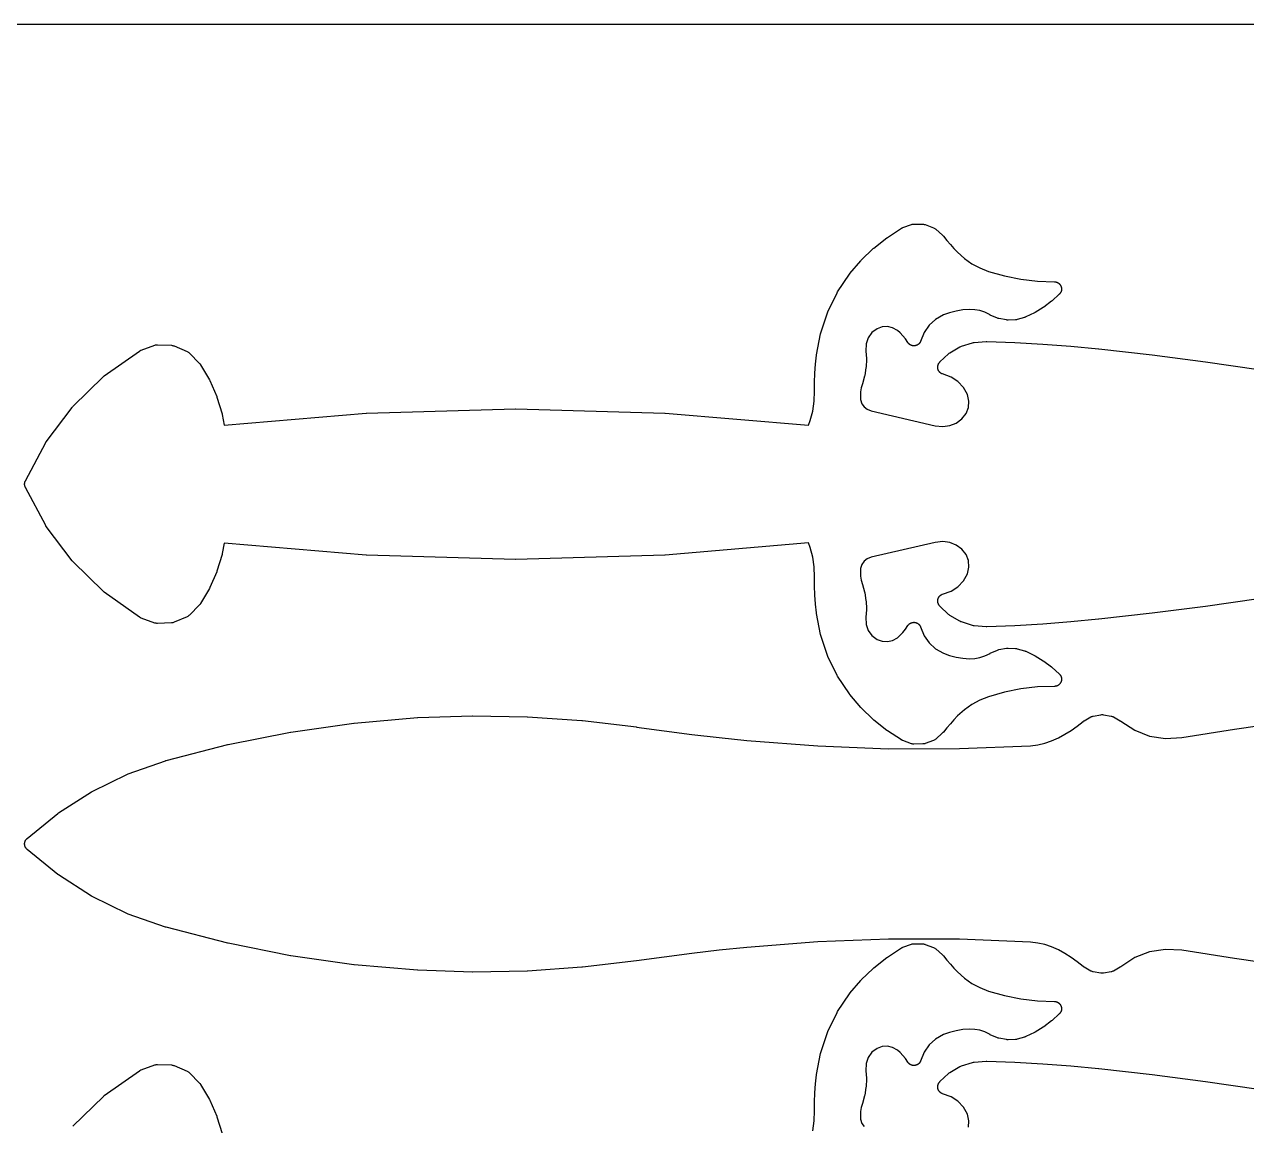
# Model space of a CAD drawing. Header units: metres. Extents: x 0 to 3000, y 0 to 1200.
# Drawn here: x 1358.7 to 1698.4, y 894 to 1200 of the extents above; entities that cross this region are included whole.
import ezdxf

# ---------------------------------------------------------------- set-up
doc = ezdxf.new("R2010")
doc.units = ezdxf.units.M

msp = doc.modelspace()

# ---------------------------------------------------------------- linework, layer by layer
at = {"color": 7}
msp.add_lwpolyline([(0, 0), (3000, 0), (3000, 1200), (0, 1200), (0, 0)], close=True, dxfattribs=at)
at = {"color": 1}
for points in [[(1701.77, 1040.38), (1687.02, 1038.26), (1686.99, 1038.26), (1672.2, 1036.37), (1672.17, 1036.36), (1657.36, 1034.69), (1657.34, 1034.69), (1657.32, 1034.68), (1649.6, 1033.94), (1649.57, 1033.94), (1641.83, 1033.34), (1641.8, 1033.34), (1634.05, 1032.89), (1634.02, 1032.89), (1626.27, 1032.59), (1626.24, 1032.59), (1626.22, 1032.59), (1626.15, 1032.59), (1626.07, 1032.59), (1626.05, 1032.6), (1626.02, 1032.6), (1622.74, 1032.87), (1622.51, 1032.9), (1622.3, 1032.96), (1619.19, 1033.95), (1618.98, 1034.03), (1618.78, 1034.13), (1615.98, 1035.79), (1615.79, 1035.91), (1615.62, 1036.06), (1613.22, 1038.32), (1613.17, 1038.38), (1613.11, 1038.44), (1613.1, 1038.45), (1613.09, 1038.47), (1613.04, 1038.53), (1612.98, 1038.6), (1612.97, 1038.61), (1612.97, 1038.62), (1612.92, 1038.69), (1612.88, 1038.76), (1612.87, 1038.77), (1612.86, 1038.78), (1612.82, 1038.86), (1612.78, 1038.93), (1612.78, 1038.95), (1612.77, 1038.96), (1612.74, 1039.04), (1612.71, 1039.11), (1612.71, 1039.13), (1612.7, 1039.14), (1612.68, 1039.22), (1612.65, 1039.3), (1612.65, 1039.32), (1612.65, 1039.33), (1612.63, 1039.41), (1612.62, 1039.5), (1612.62, 1039.51), (1612.61, 1039.52), (1612.61, 1039.61), (1612.6, 1039.69), (1612.6, 1039.71), (1612.6, 1039.72), (1612.6, 1039.8), (1612.6, 1039.89), (1612.6, 1039.9), (1612.6, 1039.92), (1612.61, 1040), (1612.62, 1040.08), (1612.62, 1040.1), (1612.63, 1040.11), (1612.64, 1040.19), (1612.66, 1040.28), (1612.66, 1040.29), (1612.67, 1040.3), (1612.69, 1040.38), (1612.72, 1040.46), (1612.72, 1040.48), (1612.73, 1040.49), (1612.76, 1040.57), (1612.79, 1040.64), (1612.8, 1040.66), (1612.81, 1040.67), (1612.85, 1040.74), (1612.89, 1040.82), (1612.9, 1040.83), (1612.9, 1040.84), (1612.95, 1040.91), (1613, 1040.98), (1613.01, 1040.99), (1613.02, 1041), (1613.07, 1041.07), (1613.12, 1041.13), (1613.13, 1041.14), (1613.14, 1041.15), (1613.2, 1041.21), (1613.26, 1041.27), (1613.28, 1041.28), (1613.29, 1041.29), (1613.35, 1041.34), (1613.42, 1041.39), (1613.43, 1041.4), (1613.44, 1041.41), (1613.51, 1041.45), (1613.58, 1041.5), (1613.59, 1041.51), (1613.61, 1041.51), (1613.68, 1041.55), (1613.75, 1041.59), (1613.77, 1041.6), (1613.78, 1041.6), (1613.86, 1041.63), (1613.94, 1041.66), (1616.33, 1042.5), (1618.22, 1043.74), (1619.76, 1045.39), (1620.86, 1047.37), (1621.29, 1049.2), (1621.17, 1051), (1620.51, 1052.68), (1619.34, 1054.15), (1617.75, 1055.29), (1615.93, 1056.01), (1613.99, 1056.28), (1611.89, 1056.06), (1594.12, 1051.93), (1592.96, 1051.47), (1592.13, 1050.8), (1591.53, 1049.92), (1591.18, 1048.79), (1591.09, 1047.77), (1591.13, 1046.65), (1591.3, 1045.55), (1591.65, 1044.35), (1592.25, 1042.29), (1592.3, 1042.07), (1592.66, 1039.95), (1592.68, 1039.72), (1592.79, 1037.58), (1592.79, 1037.35), (1592.65, 1035.3), (1592.7, 1033.27), (1593.27, 1031.6), (1594.31, 1030.17), (1595.76, 1029.08), (1597.15, 1028.57), (1598.6, 1028.49), (1600.01, 1028.81), (1601.39, 1029.58), (1602.17, 1030.24), (1602.94, 1031.04), (1603.63, 1031.91), (1604.29, 1032.93), (1604.31, 1032.96), (1604.32, 1032.98), (1604.37, 1033.04), (1604.41, 1033.09), (1604.43, 1033.11), (1604.44, 1033.14), (1604.49, 1033.19), (1604.54, 1033.24), (1604.56, 1033.26), (1604.58, 1033.28), (1604.63, 1033.33), (1604.68, 1033.37), (1604.7, 1033.39), (1604.72, 1033.41), (1604.78, 1033.45), (1604.83, 1033.49), (1604.86, 1033.51), (1604.88, 1033.53), (1604.94, 1033.56), (1605, 1033.6), (1605.03, 1033.61), (1605.05, 1033.63), (1605.11, 1033.65), (1605.18, 1033.68), (1605.2, 1033.69), (1605.23, 1033.71), (1605.3, 1033.73), (1605.36, 1033.75), (1605.39, 1033.76), (1605.42, 1033.77), (1605.48, 1033.79), (1605.55, 1033.8), (1605.58, 1033.81), (1605.61, 1033.82), (1605.68, 1033.83), (1605.74, 1033.84), (1605.77, 1033.84), (1605.8, 1033.84), (1605.87, 1033.84), (1605.94, 1033.85), (1605.97, 1033.85), (1606, 1033.85), (1606.07, 1033.85), (1606.14, 1033.84), (1606.16, 1033.84), (1606.19, 1033.84), (1606.26, 1033.83), (1606.33, 1033.82), (1606.36, 1033.81), (1606.39, 1033.81), (1606.45, 1033.79), (1606.52, 1033.77), (1606.55, 1033.76), (1606.58, 1033.76), (1606.64, 1033.73), (1606.71, 1033.71), (1606.73, 1033.7), (1606.76, 1033.69), (1606.82, 1033.66), (1606.89, 1033.63), (1606.91, 1033.61), (1606.94, 1033.6), (1607, 1033.57), (1607.06, 1033.53), (1607.08, 1033.51), (1607.1, 1033.5), (1607.16, 1033.46), (1607.22, 1033.42), (1607.24, 1033.4), (1607.26, 1033.38), (1607.31, 1033.33), (1607.36, 1033.29), (1607.38, 1033.27), (1607.4, 1033.25), (1607.45, 1033.19), (1607.5, 1033.14), (1607.52, 1033.12), (1607.53, 1033.1), (1607.57, 1033.04), (1607.62, 1032.99), (1607.63, 1032.96), (1607.65, 1032.94), (1607.68, 1032.88), (1607.72, 1032.82), (1607.73, 1032.8), (1607.75, 1032.77), (1607.78, 1032.71), (1607.81, 1032.65), (1607.82, 1032.62), (1607.83, 1032.59), (1608.82, 1030.1), (1610.2, 1028.12), (1611.99, 1026.49), (1614.19, 1025.26), (1615.9, 1024.64), (1617.72, 1024.16), (1619.58, 1023.86), (1621.44, 1023.73), (1622.92, 1023.79), (1624.34, 1024.06), (1625.71, 1024.52), (1627.14, 1025.23), (1627.18, 1025.25), (1627.22, 1025.27), (1629.17, 1026.13), (1629.39, 1026.21), (1629.61, 1026.27), (1631.68, 1026.66), (1631.91, 1026.69), (1632.14, 1026.69), (1634.25, 1026.59), (1634.48, 1026.57), (1634.7, 1026.52), (1636.75, 1025.94), (1636.82, 1025.91), (1636.89, 1025.89), (1636.91, 1025.88), (1636.94, 1025.87), (1637, 1025.84), (1637.07, 1025.82), (1639.49, 1024.67), (1639.67, 1024.57), (1641.95, 1023.19), (1642.12, 1023.07), (1644.25, 1021.46), (1644.41, 1021.34), (1646.38, 1019.51), (1646.38, 1019.51), (1646.38, 1019.51), (1646.45, 1019.44), (1646.52, 1019.37), (1646.52, 1019.37), (1646.52, 1019.37), (1646.58, 1019.3), (1646.64, 1019.22), (1646.64, 1019.22), (1646.64, 1019.22), (1646.69, 1019.14), (1646.75, 1019.06), (1646.75, 1019.05), (1646.75, 1019.05), (1646.79, 1018.97), (1646.84, 1018.88), (1646.84, 1018.88), (1646.84, 1018.88), (1646.87, 1018.79), (1646.91, 1018.7), (1646.91, 1018.7), (1646.91, 1018.7), (1646.94, 1018.6), (1646.96, 1018.51), (1646.96, 1018.51), (1646.97, 1018.51), (1646.98, 1018.41), (1647, 1018.32), (1647, 1018.32), (1647, 1018.31), (1647.01, 1018.22), (1647.02, 1018.12), (1647.02, 1018.12), (1647.02, 1018.12), (1647.02, 1018.02), (1647.02, 1017.93), (1647.02, 1017.93), (1647.02, 1017.92), (1647.01, 1017.83), (1646.99, 1017.73), (1646.99, 1017.73), (1646.99, 1017.73), (1646.97, 1017.63), (1646.95, 1017.54), (1646.95, 1017.54), (1646.95, 1017.54), (1646.92, 1017.44), (1646.9, 1017.35), (1646.89, 1017.35), (1646.89, 1017.35), (1646.86, 1017.26), (1646.82, 1017.17), (1646.82, 1017.17), (1646.82, 1017.17), (1646.77, 1017.08), (1646.72, 1017), (1646.72, 1017), (1646.72, 1017), (1646.67, 1016.92), (1646.61, 1016.84), (1646.61, 1016.84), (1646.61, 1016.83), (1646.55, 1016.76), (1646.49, 1016.69), (1646.49, 1016.69), (1646.48, 1016.68), (1646.42, 1016.62), (1646.35, 1016.55), (1646.35, 1016.55), (1646.34, 1016.55), (1646.27, 1016.49), (1646.19, 1016.43), (1646.19, 1016.43), (1646.19, 1016.42), (1646.11, 1016.37), (1646.03, 1016.32), (1646.03, 1016.32), (1646.03, 1016.32), (1645.94, 1016.27), (1645.86, 1016.23), (1645.85, 1016.23), (1645.85, 1016.23), (1645.76, 1016.19), (1645.67, 1016.16), (1645.67, 1016.16), (1645.67, 1016.16), (1645.58, 1016.13), (1645.49, 1016.1), (1645.48, 1016.1), (1645.48, 1016.1), (1645.39, 1016.08), (1645.29, 1016.07), (1645.29, 1016.07), (1645.29, 1016.06), (1645.19, 1016.06), (1645.1, 1016.05), (1645.09, 1016.05), (1645.09, 1016.05), (1640.35, 1015.88), (1635.72, 1015.33), (1631.15, 1014.42), (1626.68, 1013.15), (1624.31, 1012.21), (1622.1, 1011.01), (1620.04, 1009.56), (1618.13, 1007.83), (1617.12, 1006.78), (1616.12, 1005.67), (1615.14, 1004.53), (1614.18, 1003.34), (1614.14, 1003.29), (1614.09, 1003.24), (1614.07, 1003.22), (1614.05, 1003.2), (1614, 1003.15), (1613.95, 1003.1), (1612.06, 1001.42), (1611.92, 1001.31), (1611.77, 1001.21), (1611.61, 1001.12), (1611.45, 1001.05), (1609.15, 1000.17), (1608.98, 1000.11), (1608.81, 1000.07), (1608.64, 1000.05), (1608.46, 1000.04), (1606, 1000), (1605.82, 1000.01), (1605.64, 1000.03), (1605.47, 1000.06), (1605.3, 1000.12), (1602.91, 1000.97), (1602.88, 1000.99), (1602.85, 1001), (1602.79, 1001.02), (1602.79, 1001.02), (1602.73, 1001.05), (1602.7, 1001.06), (1602.67, 1001.08), (1602.61, 1001.11), (1602.56, 1001.14), (1602.53, 1001.16), (1602.5, 1001.18), (1598.6, 1003.7), (1598.44, 1003.82), (1594.81, 1006.7), (1594.66, 1006.83), (1591.34, 1010.06), (1591.2, 1010.2), (1588.2, 1013.75), (1588.19, 1013.76), (1588.18, 1013.78), (1588.13, 1013.84), (1588.08, 1013.91), (1588.07, 1013.92), (1588.06, 1013.93), (1584.78, 1018.86), (1584.65, 1019.09), (1582.07, 1024.39), (1581.97, 1024.64), (1580.1, 1030.23), (1580.04, 1030.48), (1578.92, 1036.3), (1578.91, 1036.38), (1578.9, 1036.46), (1578.64, 1038.9), (1578.64, 1038.97), (1578.47, 1041.42), (1578.46, 1041.49), (1578.38, 1043.94), (1578.38, 1044.01), (1578.38, 1046.42), (1578.27, 1049.25), (1577.86, 1051.97), (1577.15, 1054.63), (1576.65, 1055.91), (1536.85, 1052.51), (1536.73, 1052.51), (1495.34, 1051.33), (1495.23, 1051.33), (1453.84, 1052.51), (1453.73, 1052.51), (1414.25, 1055.89), (1413.72, 1052.93), (1413.66, 1052.71), (1412.26, 1048.11), (1412.18, 1047.89), (1410.26, 1043.49), (1410.15, 1043.28), (1407.72, 1039.11), (1407.69, 1039.07), (1407.67, 1039.02), (1407.64, 1038.98), (1407.62, 1038.95), (1407.58, 1038.9), (1407.55, 1038.86), (1407.52, 1038.83), (1407.5, 1038.79), (1407.46, 1038.75), (1407.42, 1038.71), (1404.59, 1035.84), (1404.45, 1035.71), (1404.29, 1035.6), (1404.13, 1035.5), (1403.96, 1035.41), (1400.38, 1033.86), (1400.21, 1033.79), (1400.03, 1033.74), (1399.84, 1033.71), (1399.66, 1033.69), (1395.76, 1033.55), (1395.57, 1033.55), (1395.38, 1033.57), (1395.19, 1033.61), (1395.01, 1033.66), (1391.21, 1035.03), (1391.14, 1035.06), (1391.07, 1035.08), (1391.05, 1035.09), (1391.03, 1035.1), (1390.97, 1035.14), (1390.9, 1035.17), (1390.88, 1035.19), (1390.86, 1035.2), (1390.8, 1035.24), (1390.73, 1035.28), (1380.95, 1042.2), (1380.83, 1042.3), (1380.71, 1042.4), (1372.17, 1050.71), (1372.07, 1050.83), (1371.97, 1050.95), (1364.82, 1060.48), (1364.73, 1060.6), (1364.65, 1060.74), (1359.03, 1071.32), (1358.99, 1071.41), (1358.95, 1071.49), (1358.95, 1071.5), (1358.95, 1071.5), (1358.91, 1071.59), (1358.88, 1071.68), (1358.88, 1071.68), (1358.88, 1071.69), (1358.86, 1071.78), (1358.83, 1071.87), (1358.83, 1071.87), (1358.83, 1071.88), (1358.82, 1071.97), (1358.81, 1072.06), (1358.8, 1072.07), (1358.8, 1072.07), (1358.8, 1072.16), (1358.8, 1072.26), (1358.8, 1072.26), (1358.8, 1072.27), (1358.8, 1072.36), (1358.8, 1072.45), (1358.8, 1072.46), (1358.81, 1072.46), (1358.82, 1072.56), (1358.83, 1072.65), (1358.83, 1072.65), (1358.83, 1072.66), (1358.86, 1072.75), (1358.88, 1072.84), (1358.88, 1072.84), (1358.88, 1072.85), (1358.91, 1072.93), (1358.95, 1073.02), (1358.95, 1073.03), (1358.95, 1073.03), (1358.99, 1073.12), (1359.03, 1073.2), (1364.65, 1083.79), (1364.73, 1083.92), (1364.82, 1084.05), (1371.97, 1093.58), (1372.07, 1093.7), (1372.17, 1093.81), (1380.71, 1102.12), (1380.83, 1102.22), (1380.95, 1102.32), (1390.73, 1109.25), (1390.8, 1109.29), (1390.86, 1109.33), (1390.88, 1109.34), (1390.9, 1109.35), (1390.97, 1109.38), (1391.03, 1109.42), (1391.05, 1109.43), (1391.07, 1109.44), (1391.14, 1109.47), (1391.21, 1109.5), (1395.01, 1110.86), (1395.19, 1110.92), (1395.38, 1110.95), (1395.57, 1110.97), (1395.76, 1110.98), (1399.66, 1110.83), (1399.84, 1110.82), (1400.03, 1110.78), (1400.21, 1110.73), (1400.38, 1110.67), (1403.96, 1109.11), (1404.13, 1109.03), (1404.29, 1108.93), (1404.45, 1108.81), (1404.59, 1108.68), (1407.42, 1105.81), (1407.46, 1105.77), (1407.5, 1105.73), (1407.52, 1105.7), (1407.55, 1105.66), (1407.58, 1105.62), (1407.62, 1105.58), (1407.64, 1105.54), (1407.67, 1105.51), (1407.69, 1105.46), (1407.72, 1105.41), (1410.15, 1101.25), (1410.26, 1101.04), (1412.18, 1096.63), (1412.26, 1096.42), (1413.66, 1091.82), (1413.72, 1091.59), (1414.25, 1088.64), (1453.73, 1092.01), (1453.84, 1092.02), (1495.23, 1093.19), (1495.34, 1093.19), (1536.73, 1092.02), (1536.85, 1092.01), (1576.65, 1088.61), (1577.15, 1089.9), (1577.86, 1092.55), (1578.27, 1095.27), (1578.38, 1098.1), (1578.38, 1100.52), (1578.38, 1100.59), (1578.46, 1103.04), (1578.47, 1103.11), (1578.64, 1105.55), (1578.64, 1105.62), (1578.9, 1108.06), (1578.91, 1108.14), (1578.92, 1108.23), (1580.04, 1114.04), (1580.1, 1114.3), (1581.97, 1119.89), (1582.07, 1120.13), (1584.65, 1125.43), (1584.78, 1125.66), (1588.06, 1130.59), (1588.07, 1130.6), (1588.08, 1130.62), (1588.13, 1130.68), (1588.18, 1130.75), (1588.19, 1130.76), (1588.2, 1130.77), (1591.2, 1134.32), (1591.34, 1134.46), (1594.66, 1137.69), (1594.81, 1137.82), (1598.44, 1140.71), (1598.6, 1140.82), (1602.5, 1143.35), (1602.53, 1143.37), (1602.56, 1143.38), (1602.61, 1143.41), (1602.67, 1143.45), (1602.7, 1143.46), (1602.73, 1143.48), (1602.79, 1143.5), (1602.85, 1143.53), (1602.88, 1143.54), (1602.91, 1143.55), (1605.3, 1144.41), (1605.47, 1144.46), (1605.64, 1144.5), (1605.82, 1144.52), (1606, 1144.52), (1608.46, 1144.49), (1608.64, 1144.48), (1608.81, 1144.45), (1608.98, 1144.41), (1609.15, 1144.36), (1611.45, 1143.47), (1611.61, 1143.4), (1611.77, 1143.32), (1611.92, 1143.22), (1612.06, 1143.1), (1613.95, 1141.42), (1614, 1141.37), (1614.05, 1141.33), (1614.07, 1141.3), (1614.09, 1141.28), (1614.14, 1141.23), (1614.18, 1141.18), (1615.14, 1139.99), (1616.12, 1138.85), (1617.12, 1137.74), (1618.13, 1136.69), (1620.04, 1134.97), (1622.1, 1133.52), (1624.31, 1132.32), (1626.68, 1131.38), (1631.15, 1130.1), (1635.72, 1129.19), (1640.35, 1128.65), (1645.09, 1128.48), (1645.09, 1128.48), (1645.1, 1128.48), (1645.19, 1128.47), (1645.29, 1128.46), (1645.29, 1128.46), (1645.29, 1128.46), (1645.39, 1128.44), (1645.48, 1128.42), (1645.48, 1128.42), (1645.49, 1128.42), (1645.58, 1128.4), (1645.67, 1128.37), (1645.67, 1128.37), (1645.67, 1128.37), (1645.76, 1128.33), (1645.85, 1128.3), (1645.85, 1128.29), (1645.86, 1128.29), (1645.94, 1128.25), (1646.03, 1128.21), (1646.03, 1128.2), (1646.03, 1128.2), (1646.11, 1128.15), (1646.19, 1128.1), (1646.19, 1128.1), (1646.19, 1128.1), (1646.27, 1128.04), (1646.34, 1127.98), (1646.35, 1127.97), (1646.35, 1127.97), (1646.42, 1127.91), (1646.48, 1127.84), (1646.49, 1127.84), (1646.49, 1127.84), (1646.55, 1127.76), (1646.61, 1127.69), (1646.61, 1127.69), (1646.61, 1127.68), (1646.67, 1127.61), (1646.72, 1127.53), (1646.72, 1127.53), (1646.72, 1127.52), (1646.77, 1127.44), (1646.82, 1127.36), (1646.82, 1127.35), (1646.82, 1127.35), (1646.86, 1127.26), (1646.89, 1127.18), (1646.89, 1127.17), (1646.9, 1127.17), (1646.92, 1127.08), (1646.95, 1126.99), (1646.95, 1126.99), (1646.95, 1126.98), (1646.97, 1126.89), (1646.99, 1126.8), (1646.99, 1126.79), (1646.99, 1126.79), (1647.01, 1126.7), (1647.02, 1126.6), (1647.02, 1126.6), (1647.02, 1126.6), (1647.02, 1126.5), (1647.02, 1126.41), (1647.02, 1126.4), (1647.02, 1126.4), (1647.01, 1126.3), (1647, 1126.21), (1647, 1126.21), (1647, 1126.2), (1646.98, 1126.11), (1646.97, 1126.02), (1646.96, 1126.01), (1646.96, 1126.01), (1646.94, 1125.92), (1646.91, 1125.83), (1646.91, 1125.83), (1646.91, 1125.82), (1646.87, 1125.73), (1646.84, 1125.65), (1646.84, 1125.64), (1646.84, 1125.64), (1646.79, 1125.56), (1646.75, 1125.47), (1646.75, 1125.47), (1646.75, 1125.47), (1646.69, 1125.39), (1646.64, 1125.31), (1646.64, 1125.3), (1646.64, 1125.3), (1646.58, 1125.23), (1646.52, 1125.15), (1646.52, 1125.15), (1646.52, 1125.15), (1646.45, 1125.08), (1646.38, 1125.01), (1646.38, 1125.01), (1646.38, 1125.01), (1644.41, 1123.19), (1644.25, 1123.06), (1642.12, 1121.45), (1641.95, 1121.34), (1639.67, 1119.95), (1639.49, 1119.86), (1637.07, 1118.71), (1637, 1118.68), (1636.94, 1118.65), (1636.91, 1118.64), (1636.89, 1118.63), (1636.82, 1118.61), (1636.75, 1118.59), (1634.7, 1118.01), (1634.48, 1117.95), (1634.25, 1117.93), (1632.14, 1117.84), (1631.91, 1117.84), (1631.68, 1117.87), (1629.61, 1118.25), (1629.39, 1118.31), (1629.17, 1118.39), (1627.22, 1119.25), (1627.18, 1119.28), (1627.14, 1119.29), (1625.71, 1120.01), (1624.34, 1120.47), (1622.92, 1120.73), (1621.44, 1120.8), (1619.58, 1120.67), (1617.72, 1120.36), (1615.9, 1119.88), (1614.19, 1119.26), (1611.99, 1118.03), (1610.2, 1116.41), (1608.82, 1114.42), (1607.83, 1111.93), (1607.82, 1111.91), (1607.81, 1111.88), (1607.78, 1111.82), (1607.75, 1111.75), (1607.73, 1111.73), (1607.72, 1111.7), (1607.68, 1111.64), (1607.65, 1111.58), (1607.63, 1111.56), (1607.62, 1111.54), (1607.57, 1111.48), (1607.53, 1111.42), (1607.52, 1111.4), (1607.5, 1111.38), (1607.45, 1111.33), (1607.4, 1111.28), (1607.38, 1111.26), (1607.36, 1111.24), (1607.31, 1111.19), (1607.26, 1111.14), (1607.24, 1111.13), (1607.22, 1111.11), (1607.16, 1111.07), (1607.1, 1111.03), (1607.08, 1111.01), (1607.06, 1110.99), (1607, 1110.96), (1606.94, 1110.92), (1606.91, 1110.91), (1606.89, 1110.9), (1606.82, 1110.87), (1606.76, 1110.84), (1606.73, 1110.83), (1606.71, 1110.81), (1606.64, 1110.79), (1606.58, 1110.77), (1606.55, 1110.76), (1606.52, 1110.75), (1606.45, 1110.74), (1606.39, 1110.72), (1606.36, 1110.71), (1606.33, 1110.71), (1606.26, 1110.7), (1606.19, 1110.69), (1606.16, 1110.68), (1606.14, 1110.68), (1606.07, 1110.68), (1606, 1110.67), (1605.97, 1110.68), (1605.94, 1110.67), (1605.87, 1110.68), (1605.8, 1110.68), (1605.77, 1110.69), (1605.74, 1110.69), (1605.68, 1110.7), (1605.61, 1110.71), (1605.58, 1110.71), (1605.55, 1110.72), (1605.48, 1110.74), (1605.42, 1110.75), (1605.39, 1110.76), (1605.36, 1110.77), (1605.3, 1110.79), (1605.23, 1110.82), (1605.2, 1110.83), (1605.18, 1110.84), (1605.11, 1110.87), (1605.05, 1110.9), (1605.03, 1110.91), (1605, 1110.93), (1604.94, 1110.96), (1604.88, 1111), (1604.86, 1111.01), (1604.83, 1111.03), (1604.78, 1111.07), (1604.72, 1111.11), (1604.7, 1111.13), (1604.68, 1111.15), (1604.63, 1111.2), (1604.58, 1111.24), (1604.56, 1111.26), (1604.54, 1111.28), (1604.49, 1111.34), (1604.44, 1111.39), (1604.43, 1111.41), (1604.41, 1111.43), (1604.37, 1111.49), (1604.32, 1111.54), (1604.31, 1111.57), (1604.29, 1111.59), (1603.63, 1112.61), (1602.94, 1113.48), (1602.17, 1114.28), (1601.39, 1114.94), (1600.01, 1115.72), (1598.6, 1116.04), (1597.15, 1115.95), (1595.76, 1115.45), (1594.31, 1114.36), (1593.27, 1112.92), (1592.7, 1111.25), (1592.65, 1109.23), (1592.79, 1107.18), (1592.79, 1106.94), (1592.68, 1104.8), (1592.66, 1104.57), (1592.3, 1102.46), (1592.25, 1102.23), (1591.65, 1100.17), (1591.3, 1098.98), (1591.13, 1097.87), (1591.09, 1096.76), (1591.18, 1095.73), (1591.53, 1094.6), (1592.13, 1093.72), (1592.96, 1093.05), (1594.12, 1092.59), (1611.89, 1088.47), (1613.99, 1088.24), (1615.93, 1088.51), (1617.75, 1089.23), (1619.34, 1090.37), (1620.51, 1091.84), (1621.17, 1093.52), (1621.29, 1095.32), (1620.86, 1097.15), (1619.76, 1099.13), (1618.22, 1100.78), (1616.33, 1102.02), (1613.94, 1102.86), (1613.86, 1102.89), (1613.78, 1102.92), (1613.77, 1102.93), (1613.75, 1102.93), (1613.68, 1102.97), (1613.61, 1103.01), (1613.59, 1103.02), (1613.58, 1103.03), (1613.51, 1103.07), (1613.44, 1103.12), (1613.43, 1103.13), (1613.42, 1103.13), (1613.35, 1103.19), (1613.29, 1103.24), (1613.28, 1103.25), (1613.26, 1103.26), (1613.2, 1103.32), (1613.14, 1103.37), (1613.13, 1103.38), (1613.12, 1103.39), (1613.07, 1103.46), (1613.02, 1103.52), (1613.01, 1103.53), (1613, 1103.55), (1612.95, 1103.61), (1612.9, 1103.68), (1612.9, 1103.7), (1612.89, 1103.71), (1612.85, 1103.78), (1612.81, 1103.85), (1612.8, 1103.87), (1612.79, 1103.88), (1612.76, 1103.96), (1612.73, 1104.03), (1612.72, 1104.05), (1612.72, 1104.06), (1612.69, 1104.14), (1612.67, 1104.22), (1612.66, 1104.23), (1612.66, 1104.25), (1612.64, 1104.33), (1612.63, 1104.41), (1612.62, 1104.43), (1612.62, 1104.44), (1612.61, 1104.52), (1612.6, 1104.61), (1612.6, 1104.62), (1612.6, 1104.64), (1612.6, 1104.72), (1612.6, 1104.8), (1612.6, 1104.82), (1612.6, 1104.83), (1612.61, 1104.92), (1612.61, 1105), (1612.62, 1105.01), (1612.62, 1105.03), (1612.63, 1105.11), (1612.65, 1105.19), (1612.65, 1105.21), (1612.65, 1105.22), (1612.68, 1105.3), (1612.7, 1105.38), (1612.71, 1105.39), (1612.71, 1105.41), (1612.74, 1105.49), (1612.77, 1105.56), (1612.78, 1105.58), (1612.78, 1105.59), (1612.82, 1105.66), (1612.86, 1105.74), (1612.87, 1105.75), (1612.88, 1105.76), (1612.92, 1105.83), (1612.97, 1105.9), (1612.97, 1105.92), (1612.98, 1105.93), (1613.04, 1105.99), (1613.09, 1106.06), (1613.1, 1106.07), (1613.11, 1106.08), (1613.17, 1106.14), (1613.22, 1106.2), (1615.62, 1108.47), (1615.79, 1108.61), (1615.98, 1108.74), (1618.78, 1110.39), (1618.98, 1110.49), (1619.19, 1110.57), (1622.3, 1111.56), (1622.51, 1111.62), (1622.74, 1111.65), (1626.02, 1111.93), (1626.05, 1111.93), (1626.07, 1111.93), (1626.15, 1111.93), (1626.22, 1111.93), (1626.24, 1111.93), (1626.27, 1111.93), (1634.02, 1111.63), (1634.05, 1111.63), (1641.8, 1111.18), (1641.83, 1111.18), (1649.57, 1110.59), (1649.6, 1110.58), (1657.32, 1109.84), (1657.34, 1109.84), (1657.36, 1109.84), (1672.17, 1108.16), (1672.2, 1108.16), (1686.99, 1106.26), (1687.02, 1106.26), (1701.77, 1104.14)], [(1709.87, 938.26), (1695.12, 940.38), (1695.09, 940.38), (1680.46, 942.7), (1675.88, 942.97), (1671.51, 942.28), (1667.38, 940.68), (1663.46, 938.11), (1663.4, 938.07), (1663.34, 938.04), (1661.42, 936.94), (1661.26, 936.87), (1661.1, 936.8), (1660.94, 936.75), (1660.77, 936.71), (1658.64, 936.35), (1658.42, 936.32), (1658.19, 936.32), (1657.97, 936.35), (1655.84, 936.71), (1655.68, 936.75), (1655.51, 936.8), (1655.35, 936.87), (1655.2, 936.94), (1653.27, 938.04), (1653.23, 938.06), (1653.18, 938.09), (1653.14, 938.12), (1653.1, 938.14), (1653.06, 938.17), (1653.02, 938.2), (1651.35, 939.51), (1649.66, 940.69), (1647.91, 941.79), (1646.13, 942.79), (1644.27, 943.64), (1642.37, 944.28), (1640.4, 944.72), (1638.37, 944.95), (1618.68, 945.78), (1598.95, 945.81), (1579.23, 945.05), (1559.54, 943.5), (1551.88, 942.7), (1544.22, 941.81), (1536.56, 940.84), (1528.91, 939.77), (1528.89, 939.77), (1528.87, 939.77), (1513.82, 937.98), (1513.72, 937.97), (1498.62, 936.94), (1498.52, 936.93), (1483.38, 936.66), (1483.28, 936.66), (1468.13, 937.15), (1468.08, 937.16), (1468.03, 937.16), (1450.4, 938.67), (1450.29, 938.68), (1432.79, 941.17), (1432.68, 941.19), (1415.35, 944.65), (1415.24, 944.67), (1398.11, 949.09), (1398.03, 949.11), (1397.95, 949.14), (1387.62, 952.77), (1387.4, 952.86), (1377.59, 957.65), (1377.39, 957.76), (1368.2, 963.65), (1368.01, 963.78), (1359.53, 970.71), (1359.53, 970.72), (1359.52, 970.72), (1359.45, 970.78), (1359.38, 970.84), (1359.38, 970.85), (1359.38, 970.85), (1359.32, 970.92), (1359.25, 970.99), (1359.25, 970.99), (1359.25, 971), (1359.19, 971.07), (1359.13, 971.15), (1359.13, 971.15), (1359.13, 971.15), (1359.08, 971.23), (1359.03, 971.32), (1359.03, 971.32), (1359.03, 971.32), (1358.99, 971.41), (1358.95, 971.49), (1358.95, 971.5), (1358.95, 971.5), (1358.91, 971.59), (1358.88, 971.68), (1358.88, 971.68), (1358.88, 971.69), (1358.86, 971.78), (1358.83, 971.87), (1358.83, 971.87), (1358.83, 971.88), (1358.82, 971.97), (1358.81, 972.06), (1358.8, 972.07), (1358.8, 972.07), (1358.8, 972.16), (1358.8, 972.26), (1358.8, 972.26), (1358.8, 972.27), (1358.8, 972.36), (1358.8, 972.45), (1358.8, 972.46), (1358.81, 972.46), (1358.82, 972.56), (1358.83, 972.65), (1358.83, 972.65), (1358.83, 972.66), (1358.86, 972.75), (1358.88, 972.84), (1358.88, 972.84), (1358.88, 972.85), (1358.91, 972.93), (1358.95, 973.02), (1358.95, 973.03), (1358.95, 973.03), (1358.99, 973.12), (1359.03, 973.2), (1359.03, 973.2), (1359.03, 973.21), (1359.08, 973.29), (1359.13, 973.37), (1359.13, 973.37), (1359.13, 973.38), (1359.19, 973.45), (1359.25, 973.53), (1359.25, 973.53), (1359.25, 973.53), (1359.32, 973.6), (1359.38, 973.67), (1359.38, 973.68), (1359.38, 973.68), (1359.45, 973.74), (1359.52, 973.81), (1359.53, 973.81), (1359.53, 973.81), (1368.01, 980.74), (1368.2, 980.88), (1377.39, 986.76), (1377.59, 986.88), (1387.4, 991.66), (1387.62, 991.75), (1397.95, 995.39), (1398.03, 995.41), (1398.11, 995.44), (1415.24, 999.85), (1415.35, 999.88), (1432.68, 1003.33), (1432.79, 1003.35), (1450.29, 1005.84), (1450.4, 1005.85), (1468.03, 1007.36), (1468.08, 1007.37), (1468.13, 1007.37), (1483.28, 1007.86), (1483.38, 1007.86), (1498.52, 1007.59), (1498.62, 1007.59), (1513.72, 1006.56), (1513.82, 1006.55), (1528.87, 1004.76), (1528.89, 1004.75), (1528.91, 1004.75), (1536.56, 1003.69), (1544.22, 1002.71), (1551.88, 1001.82), (1559.54, 1001.02), (1579.23, 999.48), (1598.95, 998.72), (1618.68, 998.75), (1638.37, 999.57), (1640.4, 999.8), (1642.37, 1000.24), (1644.27, 1000.88), (1646.13, 1001.74), (1647.91, 1002.73), (1649.66, 1003.83), (1651.35, 1005.02), (1653.02, 1006.32), (1653.06, 1006.35), (1653.1, 1006.38), (1653.14, 1006.41), (1653.18, 1006.44), (1653.23, 1006.46), (1653.27, 1006.49), (1655.2, 1007.58), (1655.35, 1007.66), (1655.51, 1007.72), (1655.68, 1007.77), (1655.84, 1007.81), (1657.97, 1008.17), (1658.19, 1008.2), (1658.42, 1008.2), (1658.64, 1008.17), (1660.77, 1007.81), (1660.94, 1007.77), (1661.1, 1007.72), (1661.26, 1007.66), (1661.42, 1007.58), (1663.34, 1006.49), (1663.4, 1006.45), (1663.46, 1006.42), (1667.38, 1003.84), (1671.51, 1002.25), (1675.88, 1001.56), (1680.46, 1001.82), (1695.09, 1004.14), (1695.12, 1004.14), (1709.87, 1006.26)], [(1577.86, 892.55), (1578.27, 895.27), (1578.38, 898.1), (1578.38, 900.52), (1578.38, 900.59), (1578.46, 903.04), (1578.47, 903.11), (1578.64, 905.55), (1578.64, 905.62), (1578.9, 908.06), (1578.91, 908.14), (1578.92, 908.23), (1580.04, 914.04), (1580.1, 914.3), (1581.97, 919.89), (1582.07, 920.13), (1584.65, 925.43), (1584.78, 925.66), (1588.06, 930.59), (1588.07, 930.6), (1588.08, 930.62), (1588.13, 930.68), (1588.18, 930.75), (1588.19, 930.76), (1588.2, 930.77), (1591.2, 934.32), (1591.34, 934.46), (1594.66, 937.69), (1594.81, 937.82), (1598.44, 940.71), (1598.6, 940.82), (1602.5, 943.35), (1602.53, 943.37), (1602.56, 943.38), (1602.61, 943.41), (1602.67, 943.45), (1602.7, 943.46), (1602.73, 943.48), (1602.79, 943.5), (1602.85, 943.53), (1602.88, 943.54), (1602.91, 943.55), (1605.3, 944.41), (1605.47, 944.46), (1605.64, 944.5), (1605.82, 944.52), (1606, 944.52), (1608.46, 944.49), (1608.64, 944.48), (1608.81, 944.45), (1608.98, 944.41), (1609.15, 944.36), (1611.45, 943.47), (1611.61, 943.4), (1611.77, 943.32), (1611.92, 943.22), (1612.06, 943.1), (1613.95, 941.42), (1614, 941.37), (1614.05, 941.33), (1614.07, 941.3), (1614.09, 941.28), (1614.14, 941.23), (1614.18, 941.18), (1615.14, 939.99), (1616.12, 938.85), (1617.12, 937.74), (1618.13, 936.69), (1620.04, 934.97), (1622.1, 933.52), (1624.31, 932.32), (1626.68, 931.38), (1631.15, 930.1), (1635.72, 929.19), (1640.35, 928.65), (1645.09, 928.48), (1645.09, 928.48), (1645.1, 928.48), (1645.19, 928.47), (1645.29, 928.46), (1645.29, 928.46), (1645.29, 928.46), (1645.39, 928.44), (1645.48, 928.42), (1645.48, 928.42), (1645.49, 928.42), (1645.58, 928.4), (1645.67, 928.37), (1645.67, 928.37), (1645.67, 928.37), (1645.76, 928.33), (1645.85, 928.3), (1645.85, 928.29), (1645.86, 928.29), (1645.94, 928.25), (1646.03, 928.21), (1646.03, 928.2), (1646.03, 928.2), (1646.11, 928.15), (1646.19, 928.1), (1646.19, 928.1), (1646.19, 928.1), (1646.27, 928.04), (1646.34, 927.98), (1646.35, 927.97), (1646.35, 927.97), (1646.42, 927.91), (1646.48, 927.84), (1646.49, 927.84), (1646.49, 927.84), (1646.55, 927.76), (1646.61, 927.69), (1646.61, 927.69), (1646.61, 927.68), (1646.67, 927.61), (1646.72, 927.53), (1646.72, 927.53), (1646.72, 927.52), (1646.77, 927.44), (1646.82, 927.36), (1646.82, 927.35), (1646.82, 927.35), (1646.86, 927.26), (1646.89, 927.18), (1646.89, 927.17), (1646.9, 927.17), (1646.92, 927.08), (1646.95, 926.99), (1646.95, 926.99), (1646.95, 926.98), (1646.97, 926.89), (1646.99, 926.8), (1646.99, 926.79), (1646.99, 926.79), (1647.01, 926.7), (1647.02, 926.6), (1647.02, 926.6), (1647.02, 926.6), (1647.02, 926.5), (1647.02, 926.41), (1647.02, 926.4), (1647.02, 926.4), (1647.01, 926.3), (1647, 926.21), (1647, 926.21), (1647, 926.2), (1646.98, 926.11), (1646.97, 926.02), (1646.96, 926.01), (1646.96, 926.01), (1646.94, 925.92), (1646.91, 925.83), (1646.91, 925.83), (1646.91, 925.82), (1646.87, 925.73), (1646.84, 925.65), (1646.84, 925.64), (1646.84, 925.64), (1646.79, 925.56), (1646.75, 925.47), (1646.75, 925.47), (1646.75, 925.47), (1646.69, 925.39), (1646.64, 925.31), (1646.64, 925.3), (1646.64, 925.3), (1646.58, 925.23), (1646.52, 925.15), (1646.52, 925.15), (1646.52, 925.15), (1646.45, 925.08), (1646.38, 925.01), (1646.38, 925.01), (1646.38, 925.01), (1644.41, 923.19), (1644.25, 923.06), (1642.12, 921.45), (1641.95, 921.34), (1639.67, 919.95), (1639.49, 919.86), (1637.07, 918.71), (1637, 918.68), (1636.94, 918.65), (1636.91, 918.64), (1636.89, 918.63), (1636.82, 918.61), (1636.75, 918.59), (1634.7, 918.01), (1634.48, 917.95), (1634.25, 917.93), (1632.14, 917.84), (1631.91, 917.84), (1631.68, 917.87), (1629.61, 918.25), (1629.39, 918.31), (1629.17, 918.39), (1627.22, 919.25), (1627.18, 919.28), (1627.14, 919.29), (1625.71, 920.01), (1624.34, 920.47), (1622.92, 920.73), (1621.44, 920.8), (1619.58, 920.67), (1617.72, 920.36), (1615.9, 919.88), (1614.19, 919.26), (1611.99, 918.03), (1610.2, 916.41), (1608.82, 914.42), (1607.83, 911.93), (1607.82, 911.91), (1607.81, 911.88), (1607.78, 911.82), (1607.75, 911.75), (1607.73, 911.73), (1607.72, 911.7), (1607.68, 911.64), (1607.65, 911.58), (1607.63, 911.56), (1607.62, 911.54), (1607.57, 911.48), (1607.53, 911.42), (1607.52, 911.4), (1607.5, 911.38), (1607.45, 911.33), (1607.4, 911.28), (1607.38, 911.26), (1607.36, 911.24), (1607.31, 911.19), (1607.26, 911.14), (1607.24, 911.13), (1607.22, 911.11), (1607.16, 911.07), (1607.1, 911.03), (1607.08, 911.01), (1607.06, 910.99), (1607, 910.96), (1606.94, 910.92), (1606.91, 910.91), (1606.89, 910.9), (1606.82, 910.87), (1606.76, 910.84), (1606.73, 910.83), (1606.71, 910.81), (1606.64, 910.79), (1606.58, 910.77), (1606.55, 910.76), (1606.52, 910.75), (1606.45, 910.74), (1606.39, 910.72), (1606.36, 910.71), (1606.33, 910.71), (1606.26, 910.7), (1606.19, 910.69), (1606.16, 910.68), (1606.14, 910.68), (1606.07, 910.68), (1606, 910.67), (1605.97, 910.68), (1605.94, 910.67), (1605.87, 910.68), (1605.8, 910.68), (1605.77, 910.69), (1605.74, 910.69), (1605.68, 910.7), (1605.61, 910.71), (1605.58, 910.71), (1605.55, 910.72), (1605.48, 910.74), (1605.42, 910.75), (1605.39, 910.76), (1605.36, 910.77), (1605.3, 910.79), (1605.23, 910.82), (1605.2, 910.83), (1605.18, 910.84), (1605.11, 910.87), (1605.05, 910.9), (1605.03, 910.91), (1605, 910.93), (1604.94, 910.96), (1604.88, 911), (1604.86, 911.01), (1604.83, 911.03), (1604.78, 911.07), (1604.72, 911.11), (1604.7, 911.13), (1604.68, 911.15), (1604.63, 911.2), (1604.58, 911.24), (1604.56, 911.26), (1604.54, 911.28), (1604.49, 911.34), (1604.44, 911.39), (1604.43, 911.41), (1604.41, 911.43), (1604.37, 911.49), (1604.32, 911.54), (1604.31, 911.57), (1604.29, 911.59), (1603.63, 912.61), (1602.94, 913.48), (1602.17, 914.28), (1601.39, 914.94), (1600.01, 915.72), (1598.6, 916.04), (1597.15, 915.95), (1595.76, 915.45), (1594.31, 914.36), (1593.27, 912.92), (1592.7, 911.25), (1592.65, 909.23), (1592.79, 907.18), (1592.79, 906.94), (1592.68, 904.8), (1592.66, 904.57), (1592.3, 902.46), (1592.25, 902.23), (1591.65, 900.17), (1591.3, 898.98), (1591.13, 897.87), (1591.09, 896.76), (1591.18, 895.73), (1591.53, 894.6), (1592.13, 893.72)], [(1372.17, 893.81), (1380.71, 902.12), (1380.83, 902.22), (1380.95, 902.32), (1390.73, 909.25), (1390.8, 909.29), (1390.86, 909.33), (1390.88, 909.34), (1390.9, 909.35), (1390.97, 909.38), (1391.03, 909.42), (1391.05, 909.43), (1391.07, 909.44), (1391.14, 909.47), (1391.21, 909.5), (1395.01, 910.86), (1395.19, 910.92), (1395.38, 910.95), (1395.57, 910.97), (1395.76, 910.98), (1399.66, 910.83), (1399.84, 910.82), (1400.03, 910.78), (1400.21, 910.73), (1400.38, 910.67), (1403.96, 909.11), (1404.13, 909.03), (1404.29, 908.93), (1404.45, 908.81), (1404.59, 908.68), (1407.42, 905.81), (1407.46, 905.77), (1407.5, 905.73), (1407.52, 905.7), (1407.55, 905.66), (1407.58, 905.62), (1407.62, 905.58), (1407.64, 905.54), (1407.67, 905.51), (1407.69, 905.46), (1407.72, 905.41), (1410.15, 901.25), (1410.26, 901.04), (1412.18, 896.63), (1412.26, 896.42), (1413.66, 891.82)], [(1621.17, 893.52), (1621.29, 895.32), (1620.86, 897.15), (1619.76, 899.13), (1618.22, 900.78), (1616.33, 902.02), (1613.94, 902.86), (1613.86, 902.89), (1613.78, 902.92), (1613.77, 902.93), (1613.75, 902.93), (1613.68, 902.97), (1613.61, 903.01), (1613.59, 903.02), (1613.58, 903.03), (1613.51, 903.07), (1613.44, 903.12), (1613.43, 903.13), (1613.42, 903.13), (1613.35, 903.19), (1613.29, 903.24), (1613.28, 903.25), (1613.26, 903.26), (1613.2, 903.32), (1613.14, 903.37), (1613.13, 903.38), (1613.12, 903.39), (1613.07, 903.46), (1613.02, 903.52), (1613.01, 903.53), (1613, 903.55), (1612.95, 903.61), (1612.9, 903.68), (1612.9, 903.7), (1612.89, 903.71), (1612.85, 903.78), (1612.81, 903.85), (1612.8, 903.87), (1612.79, 903.88), (1612.76, 903.96), (1612.73, 904.03), (1612.72, 904.05), (1612.72, 904.06), (1612.69, 904.14), (1612.67, 904.22), (1612.66, 904.23), (1612.66, 904.25), (1612.64, 904.33), (1612.63, 904.41), (1612.62, 904.43), (1612.62, 904.44), (1612.61, 904.52), (1612.6, 904.61), (1612.6, 904.62), (1612.6, 904.64), (1612.6, 904.72), (1612.6, 904.8), (1612.6, 904.82), (1612.6, 904.83), (1612.61, 904.92), (1612.61, 905), (1612.62, 905.01), (1612.62, 905.03), (1612.63, 905.11), (1612.65, 905.19), (1612.65, 905.21), (1612.65, 905.22), (1612.68, 905.3), (1612.7, 905.38), (1612.71, 905.39), (1612.71, 905.41), (1612.74, 905.49), (1612.77, 905.56), (1612.78, 905.58), (1612.78, 905.59), (1612.82, 905.66), (1612.86, 905.74), (1612.87, 905.75), (1612.88, 905.76), (1612.92, 905.83), (1612.97, 905.9), (1612.97, 905.92), (1612.98, 905.93), (1613.04, 905.99), (1613.09, 906.06), (1613.1, 906.07), (1613.11, 906.08), (1613.17, 906.14), (1613.22, 906.2), (1615.62, 908.47), (1615.79, 908.61), (1615.98, 908.74), (1618.78, 910.39), (1618.98, 910.49), (1619.19, 910.57), (1622.3, 911.56), (1622.51, 911.62), (1622.74, 911.65), (1626.02, 911.93), (1626.05, 911.93), (1626.07, 911.93), (1626.15, 911.93), (1626.22, 911.93), (1626.24, 911.93), (1626.27, 911.93), (1634.02, 911.63), (1634.05, 911.63), (1641.8, 911.18), (1641.83, 911.18), (1649.57, 910.59), (1649.6, 910.58), (1657.32, 909.84), (1657.34, 909.84), (1657.36, 909.84), (1672.17, 908.16), (1672.2, 908.16), (1686.99, 906.26), (1687.02, 906.26), (1701.77, 904.14)]]:
    msp.add_lwpolyline(points, dxfattribs=at)

doc.saveas('drawing.dxf')
